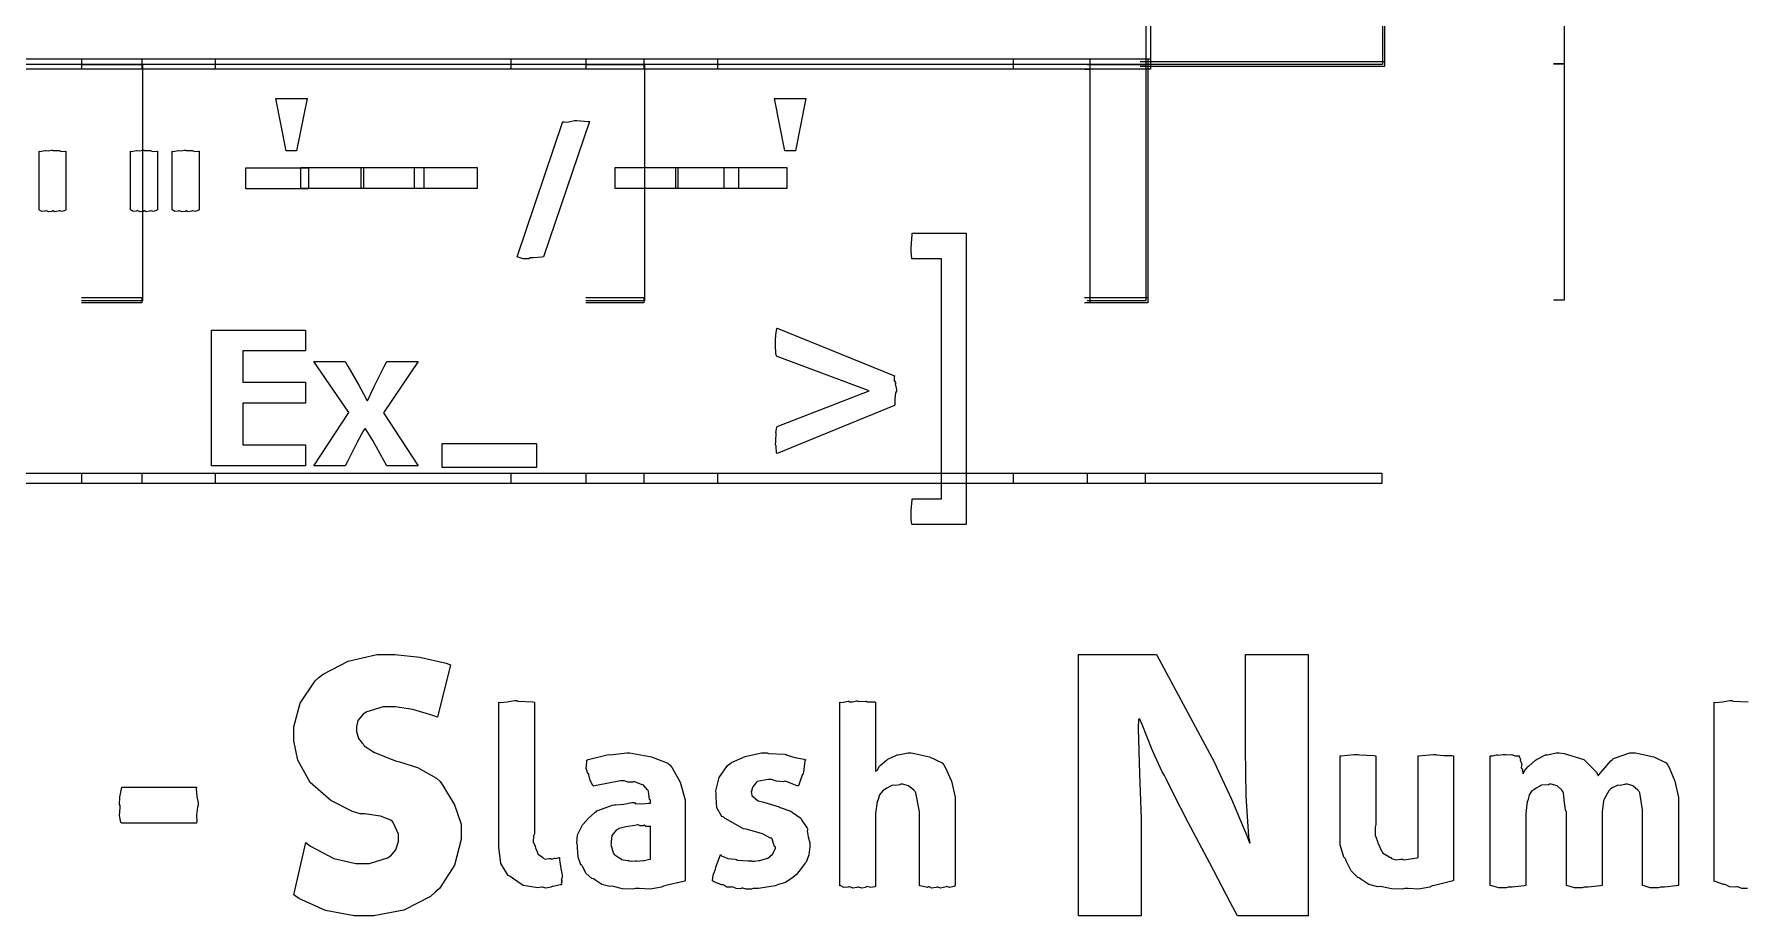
# Model space of a CAD drawing. Extents: x 1.97 to 9.39, y 0.66 to 7.28.
# Drawn here: x 3.447 to 5.718, y 1.915 to 3.086 of the extents above; entities that cross this region are included whole.
import ezdxf

# ---------------------------------------------------------------- set-up
doc = ezdxf.new("R2010")
doc.units = 0
doc.layers.get('0').update_dxf_attribs({"linetype": 'CONTINUOUS'})

msp = doc.modelspace()

# ---------------------------------------------------------------- linework, layer by layer
at = {"color": 254}
msp.add_lwpolyline([(2.84169, 3.12571), (4.92503, 3.12571), (4.92503, 3.04585), (2.84169, 3.04585)], dxfattribs=at)
at = {"color": 0}
for points in [[(4.91737, 3.13265), (4.93126, 3.13265), (4.93126, 3.03961), (4.91737, 3.03961)], [(5.2354, 3.12918), (5.24235, 3.12918), (5.24235, 3.04308), (5.2354, 3.04308)], [(5.46733, 3.12571), (5.48122, 3.12571), (5.48122, 3.04656), (5.46733, 3.04656)], [(3.41178, 3.0535), (3.50971, 3.0535), (3.50971, 3.03961), (3.41178, 3.03961)], [(3.50971, 3.0535), (3.59028, 3.0535), (3.59028, 3.03961), (3.50971, 3.03961)], [(3.59028, 3.0535), (3.6875, 3.0535), (3.6875, 3.03961), (3.59028, 3.03961)], [(3.6875, 3.0535), (4.08057, 3.0535), (4.08057, 3.03961), (3.6875, 3.03961)], [(4.08057, 3.0535), (4.18056, 3.0535), (4.18056, 3.03961), (4.08057, 3.03961)], [(4.18056, 3.0535), (4.25765, 3.0535), (4.25765, 3.03961), (4.18056, 3.03961)], [(4.25765, 3.0535), (4.35558, 3.0535), (4.35558, 3.03961), (4.25765, 3.03961)], [(4.35558, 3.0535), (4.74858, 3.0535), (4.74858, 3.03961), (4.35558, 3.03961)], [(4.74858, 3.0535), (4.85069, 3.0535), (4.85069, 3.03961), (4.74858, 3.03961)], [(4.84375, 3.0535), (4.93126, 3.0535), (4.93126, 3.03961), (4.84375, 3.03961)], [(4.91737, 3.05003), (5.24235, 3.05003), (5.24235, 3.04308), (4.91737, 3.04308)], [(4.92085, 3.0535), (4.92779, 3.0535), (4.92779, 2.72917), (4.92085, 2.72917)], [(5.46733, 3.04656), (5.48122, 3.04656), (5.48122, 2.73264), (5.46733, 2.73264)], [(4.84375, 3.03961), (4.85069, 3.03961), (4.85069, 2.72917), (4.84375, 2.72917)], [(3.50971, 2.73611), (3.59028, 2.73611), (3.59028, 2.72917), (3.50971, 2.72917)], [(4.18056, 2.73611), (4.25765, 2.73611), (4.25765, 2.72917), (4.18056, 2.72917)], [(4.84375, 2.73611), (4.92779, 2.73611), (4.92779, 2.72917), (4.84375, 2.72917)], [(3.41178, 2.50276), (3.50971, 2.50276), (3.50971, 2.48888), (3.41178, 2.48888)], [(3.50971, 2.50276), (3.59028, 2.50276), (3.59028, 2.48888), (3.50971, 2.48888)], [(3.59028, 2.50276), (3.6875, 2.50276), (3.6875, 2.48888), (3.59028, 2.48888)], [(3.6875, 2.50276), (4.08057, 2.50276), (4.08057, 2.48888), (3.6875, 2.48888)], [(4.08057, 2.50276), (4.18056, 2.50276), (4.18056, 2.48888), (4.08057, 2.48888)], [(4.18056, 2.50276), (4.25765, 2.50276), (4.25765, 2.48888), (4.18056, 2.48888)], [(4.25765, 2.50276), (4.35558, 2.50276), (4.35558, 2.48888), (4.25765, 2.48888)], [(4.35558, 2.50276), (4.74858, 2.50276), (4.74858, 2.48888), (4.35558, 2.48888)], [(4.74858, 2.50276), (4.84722, 2.50276), (4.84722, 2.48888), (4.74858, 2.48888)], [(4.84722, 2.50276), (4.92432, 2.50276), (4.92432, 2.48888), (4.84722, 2.48888)], [(4.92432, 2.50276), (5.23888, 2.50276), (5.23888, 2.48888), (4.92432, 2.48888)], [(5.72504, 1.9509), (5.71744, 1.95107), (5.71224, 1.95318), (5.71083, 1.95335), (5.70871, 1.95258), (5.70133, 1.95307), (5.69624, 1.95589), (5.69499, 1.95617), (5.69299, 1.95637), (5.68197, 1.96012), (5.68088, 1.9605), (5.68088, 2.19857), (5.68088, 2.19857), (5.68218, 2.19829), (5.69168, 2.19911), (5.70111, 2.20053), (5.70432, 2.20053), (5.70589, 2.19976), (5.72597, 2.19889)]]:
    msp.add_lwpolyline(points, dxfattribs=at)
at = {"color": 7}
for points in [[(4.92503, 3.12571), (5.23958, 3.12571), (5.23958, 3.04585), (4.92503, 3.04585)], [(3.50971, 3.04585), (3.59099, 3.04585), (3.59099, 2.73193), (3.50971, 2.73193)], [(4.18056, 3.04585), (4.25836, 3.04585), (4.25836, 2.73193), (4.18056, 2.73193)], [(4.84722, 3.04585), (4.92503, 3.04585), (4.92503, 2.73193), (4.84722, 2.73193)]]:
    msp.add_lwpolyline(points, dxfattribs=at)
at = {"color": 142}
for points in [[(3.76807, 3.00071), (3.80974, 3.00071), (3.79585, 2.93126), (3.78196, 2.93126), (3.76807, 3.00071)], [(4.43126, 3.00071), (4.47293, 3.00071), (4.45904, 2.93126), (4.44515, 2.93126), (4.43126, 3.00071)], [(3.72846, 2.90831), (3.81179, 2.90831), (3.81179, 2.88053), (3.72846, 2.88053), (3.72846, 2.90831)], [(3.80138, 2.90901), (3.88471, 2.90901), (3.88471, 2.88124), (3.80138, 2.88124), (3.80138, 2.90901)], [(3.88194, 2.90901), (3.96528, 2.90901), (3.96528, 2.88124), (3.88194, 2.88124), (3.88194, 2.90901)], [(3.95281, 2.90901), (4.03614, 2.90901), (4.03614, 2.88124), (3.95281, 2.88124), (3.95281, 2.90901)], [(4.21946, 2.90901), (4.30279, 2.90901), (4.30279, 2.88124), (4.21946, 2.88124), (4.21946, 2.90901)], [(4.30003, 2.90901), (4.38336, 2.90901), (4.38336, 2.88124), (4.30003, 2.88124), (4.30003, 2.90901)], [(4.36458, 2.90901), (4.44792, 2.90901), (4.44792, 2.88124), (4.36458, 2.88124), (4.36458, 2.90901)]]:
    msp.add_lwpolyline(points, close=True, dxfattribs=at)
at = {"color": 174}
for points in [[(4.1499, 2.96994), (4.15072, 2.96912), (4.15788, 2.96946), (4.16536, 2.97146), (4.16792, 2.97146), (4.16829, 2.9714), (4.18375, 2.97021), (4.18528, 2.96994), (4.12429, 2.79025), (4.1219, 2.79004), (4.11035, 2.78874), (4.1065, 2.78874), (4.10454, 2.78771), (4.09706, 2.7876), (4.0906, 2.79004), (4.08914, 2.79025), (4.1499, 2.96994)], [(3.45344, 2.93067), (3.45421, 2.93033), (3.46164, 2.93153), (3.46235, 2.93153), (3.46235, 2.93153), (3.4655, 2.93104), (3.46978, 2.93197), (3.47125, 2.93197), (3.47168, 2.93143), (3.47944, 2.93164), (3.48014, 2.93153), (3.48014, 2.93153), (3.48296, 2.93039), (3.48844, 2.93078), (3.48926, 2.93067), (3.48926, 2.85254), (3.48807, 2.85172), (3.48361, 2.85047), (3.48101, 2.85151), (3.48036, 2.85146), (3.479, 2.85086), (3.47439, 2.8501), (3.47217, 2.85124), (3.47146, 2.85124), (3.47043, 2.85053), (3.46625, 2.8501), (3.46306, 2.85146), (3.46235, 2.85146), (3.46121, 2.85086), (3.45692, 2.85064), (3.45421, 2.85243), (3.45344, 2.85254), (3.45344, 2.93067)], [(3.57497, 2.93067), (3.57574, 2.93033), (3.58317, 2.93153), (3.58388, 2.93153), (3.58388, 2.93153), (3.58703, 2.93104), (3.59131, 2.93197), (3.59278, 2.93197), (3.59321, 2.93143), (3.60097, 2.93164), (3.60167, 2.93153), (3.60167, 2.93153), (3.60449, 2.93039), (3.60997, 2.93078), (3.61079, 2.93067), (3.61079, 2.85254), (3.6096, 2.85172), (3.60514, 2.85047), (3.60254, 2.85151), (3.60189, 2.85146), (3.60053, 2.85086), (3.59592, 2.8501), (3.59369, 2.85124), (3.59299, 2.85124), (3.59196, 2.85053), (3.58778, 2.8501), (3.58458, 2.85146), (3.58388, 2.85146), (3.58274, 2.85086), (3.57844, 2.85064), (3.57574, 2.85243), (3.57497, 2.85254), (3.57497, 2.93067)], [(3.63053, 2.93067), (3.63129, 2.93033), (3.63872, 2.93153), (3.63943, 2.93153), (3.63943, 2.93153), (3.64258, 2.93104), (3.64686, 2.93197), (3.64833, 2.93197), (3.64876, 2.93143), (3.65653, 2.93164), (3.65722, 2.93153), (3.65722, 2.93153), (3.66004, 2.93039), (3.66553, 2.93078), (3.66635, 2.93067), (3.66635, 2.85254), (3.66515, 2.85172), (3.66069, 2.85047), (3.6581, 2.85151), (3.65744, 2.85146), (3.65608, 2.85086), (3.65147, 2.8501), (3.64925, 2.85124), (3.64854, 2.85124), (3.64751, 2.85053), (3.64333, 2.8501), (3.64014, 2.85146), (3.63943, 2.85146), (3.63829, 2.85086), (3.634, 2.85064), (3.63129, 2.85243), (3.63053, 2.85254), (3.63053, 2.93067)], [(4.61453, 2.43479), (4.61393, 2.43506), (4.61301, 2.44146), (4.61322, 2.44933), (4.61322, 2.45193), (4.61296, 2.45335), (4.61431, 2.46744), (4.61453, 2.46864), (4.6536, 2.46864), (4.6536, 2.78743), (4.61453, 2.78743), (4.61404, 2.7876), (4.6135, 2.7934), (4.61344, 2.79394), (4.61344, 2.79394), (4.61285, 2.79596), (4.61322, 2.79953), (4.61322, 2.80067), (4.61296, 2.80225), (4.61431, 2.81993), (4.61453, 2.8215), (4.68614, 2.8215), (4.68614, 2.43479), (4.61453, 2.43479)], [(4.43479, 2.52914), (4.43414, 2.52968), (4.43354, 2.53797), (4.43349, 2.53868), (4.43349, 2.53868), (4.43272, 2.54107), (4.43326, 2.54497), (4.43326, 2.54628), (4.43289, 2.54656), (4.43343, 2.5555), (4.43349, 2.55626), (4.43317, 2.55681), (4.43462, 2.56413), (4.43479, 2.56472), (4.5574, 2.61225), (4.43479, 2.65804), (4.43435, 2.65804), (4.43311, 2.66129), (4.43332, 2.66596), (4.43326, 2.66672), (4.43283, 2.66732), (4.43283, 2.67356), (4.43283, 2.67563), (4.43261, 2.67567), (4.43246, 2.6799), (4.43317, 2.68571), (4.43326, 2.68647), (4.433, 2.68658), (4.43462, 2.69493), (4.43479, 2.69558), (4.59104, 2.63222), (4.5905, 2.63092), (4.59065, 2.62614), (4.59244, 2.62332), (4.59256, 2.62244), (4.59179, 2.62164), (4.59343, 2.61415), (4.59343, 2.6116), (4.59244, 2.60965), (4.59136, 2.60135), (4.59142, 2.59403), (4.59104, 2.5925), (4.43479, 2.52914)]]:
    msp.add_lwpolyline(points, close=True, dxfattribs=at)
at = {"color": 14}
for points in [[(3.80761, 2.62358), (3.80761, 2.59581), (3.72428, 2.59581), (3.72428, 2.54025), (3.80761, 2.54025), (3.80761, 2.51247), (3.68261, 2.51247), (3.68261, 2.69303), (3.80761, 2.69303), (3.80761, 2.66525), (3.72428, 2.66525), (3.72428, 2.62358), (3.80761, 2.62358)], [(3.81874, 2.65136), (3.8604, 2.65136), (3.8641, 2.64513), (3.87869, 2.61957), (3.88829, 2.60172), (3.88949, 2.59928), (3.89035, 2.59928), (3.8909, 2.60081), (3.8986, 2.61719), (3.91238, 2.64447), (3.91596, 2.65136), (3.95763, 2.65136), (3.9114, 2.58279), (3.95763, 2.51247), (3.91596, 2.51247), (3.91206, 2.51964), (3.89708, 2.54622), (3.88818, 2.56054), (3.88732, 2.56153), (3.88644, 2.56153), (3.88476, 2.55946), (3.87642, 2.544), (3.8641, 2.51921), (3.8604, 2.51247), (3.81874, 2.51247), (3.86518, 2.58344), (3.81874, 2.65136)], [(3.98888, 2.54167), (3.98888, 2.51096), (4.1155, 2.51096), (4.1155, 2.54167), (3.98888, 2.54167)]]:
    msp.add_lwpolyline(points, close=True, dxfattribs=at)
at = {"color": 0}
for points in [[(3.79237, 1.94239), (3.80821, 2.01183), (3.81424, 2.00722), (3.8456, 1.991), (3.87451, 1.98406), (3.88417, 1.98406), (3.89285, 1.98406), (3.91683, 1.99149), (3.91889, 1.99294), (3.92079, 1.99371), (3.92796, 2.00233), (3.93126, 2.01357), (3.93126, 2.01725), (3.93126, 2.023), (3.92437, 2.03874), (3.92301, 2.04025), (3.92117, 2.04178), (3.9075, 2.04725), (3.88618, 2.04997), (3.88049, 2.05003), (3.87028, 2.05322), (3.84125, 2.06776), (3.81381, 2.0919), (3.79764, 2.12147), (3.79237, 2.14703), (3.79237, 2.15549), (3.79237, 2.1659), (3.80072, 2.19706), (3.82036, 2.22667), (3.82601, 2.23167), (3.83111, 2.23574), (3.86442, 2.25288), (3.90267, 2.26183), (3.91542, 2.26183), (3.92643, 2.26183), (3.95964, 2.25836), (3.99463, 2.25028), (4.00071, 2.24794), (3.98313, 2.1785), (3.97715, 2.18083), (3.95053, 2.18892), (3.92692, 2.19239), (3.91911, 2.19239), (3.91114, 2.19239), (3.88911, 2.18554), (3.88721, 2.18414), (3.88433, 2.18235), (3.87711, 2.1741), (3.87571, 2.16569), (3.87571, 2.16288), (3.87571, 2.15972), (3.87799, 2.15013), (3.88331, 2.14367), (3.88482, 2.14225), (3.88558, 2.1404), (3.89931, 2.13183), (3.92307, 2.1224), (3.92887, 2.12011), (3.93283, 2.11914), (3.95671, 2.11182), (3.98193, 2.09765), (3.9866, 2.09321), (3.99013, 2.08783), (4.00586, 2.06222), (4.0146, 2.03635), (4.0146, 2.02767), (4.0146, 2.01622), (4.00597, 1.98182), (3.986, 1.95111), (3.98031, 1.94586), (3.97401, 1.94038), (3.93853, 1.92199), (3.89839, 1.91461), (3.88504, 1.91461), (3.87235, 1.91461), (3.83442, 1.92156), (3.79904, 1.93778), (3.79237, 1.94239)], [(4.91872, 1.91461), (4.83539, 1.91461), (4.83539, 2.26183), (4.93913, 2.26183), (5.01639, 2.11817), (5.02001, 2.11046), (5.03896, 2.06944), (5.05875, 2.0224), (5.06282, 2.01161), (5.06369, 2.01161), (5.06218, 2.01969), (5.05838, 2.07383), (5.05761, 2.1359), (5.05761, 2.15657), (5.05761, 2.26183), (5.14094, 2.26183), (5.14094, 1.91461), (5.04719, 1.91461), (5.03782, 1.93201), (5.00999, 1.98438), (4.98156, 2.03874), (4.96158, 2.07769), (4.95236, 2.09597), (4.94976, 2.10124), (4.94689, 2.10607), (4.93338, 2.1351), (4.92003, 2.16878), (4.91721, 2.17589), (4.91525, 2.17589), (4.91493, 2.1639), (4.9165, 2.10314), (4.91872, 2.04329), (4.91872, 2.02333), (4.91872, 1.91461)], [(4.065, 2.19857), (4.06635, 2.19829), (4.07596, 2.19911), (4.08544, 2.20053), (4.08865, 2.20053), (4.09022, 2.19976), (4.11008, 2.19889), (4.11208, 2.19857), (4.11208, 2.02344), (4.11106, 2.021), (4.11062, 2.01253), (4.11296, 2.00782), (4.11317, 2.00672), (4.11333, 2.00483), (4.11643, 1.99756), (4.11686, 1.99696), (4.11692, 1.99636), (4.12272, 1.9924), (4.12337, 1.99219), (4.12326, 1.99186), (4.12657, 1.99001), (4.13162, 1.99089), (4.13336, 1.99089), (4.13331, 1.99072), (4.13531, 1.9899), (4.13867, 1.9911), (4.13921, 1.9911), (4.13921, 1.9911), (4.14079, 1.99056), (4.14497, 1.99208), (4.14551, 1.99219), (4.14561, 1.98915), (4.1474, 1.97749), (4.14899, 1.96853), (4.14899, 1.9655), (4.14849, 1.96468), (4.14785, 1.96164), (4.14899, 1.96099), (4.14899, 1.96072), (4.14844, 1.96018), (4.14768, 1.95774), (4.14839, 1.95632), (4.14833, 1.95594), (4.14675, 1.95557), (4.13678, 1.95367), (4.13553, 1.95356), (4.13374, 1.95253), (4.12717, 1.95156), (4.12299, 1.9529), (4.12164, 1.9529), (4.1166, 1.95193), (4.09733, 1.95497), (4.08301, 1.96468), (4.0804, 1.96701), (4.07704, 1.96838), (4.06765, 1.9841), (4.065, 2.00597), (4.065, 2.01324), (4.065, 2.19857)], [(4.51839, 2.19857), (4.51861, 2.19808), (4.52311, 2.19835), (4.52914, 2.19965), (4.53011, 2.19965), (4.53054, 2.199), (4.53521, 2.19889), (4.54015, 2.20008), (4.54183, 2.20008), (4.54237, 2.19933), (4.55236, 2.19976), (4.55333, 2.19965), (4.55414, 2.19889), (4.56446, 2.19874), (4.56549, 2.19857), (4.56549, 2.10678), (4.56549, 2.10678), (4.56814, 2.10846), (4.5709, 2.11328), (4.57156, 2.11393), (4.57167, 2.11415), (4.58014, 2.12136), (4.58111, 2.12196), (4.58187, 2.12261), (4.59343, 2.12804), (4.59478, 2.12847), (4.59597, 2.12836), (4.60889, 2.13129), (4.61322, 2.13129), (4.61746, 2.13049), (4.63758, 2.12608), (4.65414, 2.11794), (4.65663, 2.11524), (4.65842, 2.11193), (4.66667, 2.09369), (4.67139, 2.0721), (4.67139, 2.06489), (4.67139, 1.95443), (4.66992, 1.9534), (4.66433, 1.9521), (4.66043, 1.9534), (4.65944, 1.95335), (4.65788, 1.95247), (4.65218, 1.9515), (4.64882, 1.9529), (4.64774, 1.9529), (4.64611, 1.95215), (4.64031, 1.95156), (4.63699, 1.95329), (4.63601, 1.95335), (4.63493, 1.95236), (4.62506, 1.95432), (4.62408, 1.95443), (4.62408, 2.05231), (4.62381, 2.05528), (4.61936, 2.07824), (4.61843, 2.07986), (4.61654, 2.08149), (4.60932, 2.08718), (4.60167, 2.08963), (4.59912, 2.08963), (4.59771, 2.08886), (4.59256, 2.088), (4.58838, 2.08822), (4.5874, 2.08789), (4.58578, 2.08697), (4.58068, 2.08442), (4.57736, 2.08219), (4.57656, 2.08137), (4.57482, 2.08046), (4.57075, 2.07547), (4.56907, 2.06939), (4.56853, 2.06793), (4.56771, 2.06635), (4.56549, 2.05046), (4.56549, 2.04514), (4.56549, 1.95443), (4.56456, 1.95335), (4.55935, 1.9521), (4.55431, 1.9534), (4.55333, 1.95335), (4.55231, 1.95236), (4.54725, 1.9515), (4.54318, 1.9529), (4.54183, 1.9529), (4.54069, 1.95204), (4.5356, 1.95156), (4.53131, 1.95329), (4.53033, 1.95335), (4.52897, 1.95253), (4.52354, 1.95221), (4.51937, 1.95432), (4.51839, 1.95443), (4.51839, 2.19857)], [(4.26633, 2.06814), (4.26531, 2.06933), (4.26394, 2.08035), (4.26351, 2.08117), (4.26226, 2.08192), (4.25689, 2.08854), (4.25613, 2.08897), (4.25521, 2.08871), (4.24576, 2.09272), (4.24463, 2.09289), (4.24311, 2.09201), (4.23693, 2.09207), (4.23144, 2.09397), (4.22965, 2.09397), (4.22635, 2.09397), (4.19461, 2.088), (4.19125, 2.08681), (4.18994, 2.08768), (4.18636, 2.09435), (4.18468, 2.10183), (4.18431, 2.10308), (4.18294, 2.10357), (4.18083, 2.11046), (4.18192, 2.11876), (4.18192, 2.12153), (4.18343, 2.1224), (4.20876, 2.12853), (4.21121, 2.1289), (4.21262, 2.12869), (4.22379, 2.12978), (4.23486, 2.13129), (4.23856, 2.13129), (4.24333, 2.13049), (4.26796, 2.12592), (4.28956, 2.1174), (4.29281, 2.11458), (4.29514, 2.11122), (4.30604, 2.09201), (4.31233, 2.0689), (4.31233, 2.06119), (4.31233, 1.96115), (4.31017, 1.96001), (4.28668, 1.95475), (4.2839, 1.95421), (4.28093, 1.95258), (4.2659, 1.95014), (4.25125, 1.95096), (4.24636, 1.95096), (4.243, 1.95014), (4.22917, 1.95053), (4.21744, 1.9535), (4.21511, 1.954), (4.21251, 1.9534), (4.20161, 1.95622), (4.19249, 1.96263), (4.19081, 1.96376), (4.18858, 1.96425), (4.18093, 1.97076), (4.17589, 1.97999), (4.17497, 1.98178), (4.17372, 1.98253), (4.17036, 1.99246), (4.16954, 2.00483), (4.16954, 2.0089), (4.16846, 2.01058), (4.1696, 2.02208), (4.17513, 2.03386), (4.17626, 2.0356), (4.17697, 2.03646), (4.18349, 2.04394), (4.19222, 2.05186), (4.19407, 2.05296), (4.1951, 2.05399), (4.21593, 2.06185), (4.21815, 2.06228), (4.21989, 2.0619), (4.23085, 2.06315), (4.24149, 2.06511), (4.24507, 2.06511), (4.24625, 2.06401), (4.25456, 2.06326), (4.26438, 2.0644), (4.26633, 2.06424), (4.26633, 2.06814)], [(4.39344, 2.02994), (4.39025, 2.03039), (4.36589, 2.04383), (4.36415, 2.04557), (4.36128, 2.04676), (4.3546, 2.05789), (4.35374, 2.07243), (4.35374, 2.07726), (4.35346, 2.08051), (4.35786, 2.09831), (4.36893, 2.11436), (4.37196, 2.11675), (4.37435, 2.11843), (4.39247, 2.12651), (4.41417, 2.13129), (4.42144, 2.13129), (4.4235, 2.13049), (4.44493, 2.12935), (4.44706, 2.1289), (4.44808, 2.12793), (4.45822, 2.12506), (4.47071, 2.12272), (4.47287, 2.12196), (4.47185, 2.1205), (4.46983, 2.10553), (4.4694, 2.10394), (4.46832, 2.10157), (4.46556, 2.09392), (4.46371, 2.08865), (4.46311, 2.08746), (4.46164, 2.0874), (4.44694, 2.09293), (4.44532, 2.09332), (4.44276, 2.09267), (4.43403, 2.09358), (4.42736, 2.09592), (4.42513, 2.09592), (4.42279, 2.09576), (4.40842, 2.09289), (4.40733, 2.09224), (4.40619, 2.09065), (4.40246, 2.08621), (4.40104, 2.08247), (4.40104, 2.08117), (4.40033, 2.07997), (4.40104, 2.07471), (4.40483, 2.07129), (4.4056, 2.07075), (4.40543, 2.07036), (4.4094, 2.06733), (4.41699, 2.0656), (4.4184, 2.06511), (4.4375, 2.05946), (4.43875, 2.05843), (4.45296, 2.0536), (4.45421, 2.05296), (4.45492, 2.05231), (4.46615, 2.04438), (4.46701, 2.0434), (4.46744, 2.04204), (4.47493, 2.03093), (4.47547, 2.02951), (4.47483, 2.02772), (4.47601, 2.01964), (4.47851, 2.01178), (4.47851, 2.00911), (4.47825, 2.00608), (4.47683, 1.99571), (4.47418, 1.98796), (4.47331, 1.98611), (4.47146, 1.98406), (4.4655, 1.97575), (4.45996, 1.96897), (4.45833, 1.96767), (4.45583, 1.96533), (4.44613, 1.9591), (4.43679, 1.95606), (4.43446, 1.95529), (4.43207, 1.95454), (4.4101, 1.95096), (4.40278, 1.95096), (4.40067, 1.95019), (4.39372, 1.94988), (4.38911, 1.95133), (4.38803, 1.95139), (4.38633, 1.95068), (4.38032, 1.95079), (4.37625, 1.9529), (4.37522, 1.95313), (4.37364, 1.95247), (4.36778, 1.95285), (4.36404, 1.95551), (4.36307, 1.95574), (4.36106, 1.95594), (4.35124, 1.95985), (4.35004, 1.96029), (4.34907, 1.96132), (4.34961, 1.96858), (4.35286, 1.97678), (4.35331, 1.97831), (4.35351, 1.97906), (4.35915, 1.99468), (4.35981, 1.9961), (4.36089, 1.99425), (4.36942, 1.99061), (4.37901, 1.98996), (4.38064, 1.98958), (4.38206, 1.98872), (4.39626, 1.98762), (4.40104, 1.98762), (4.40104, 1.98742), (4.40483, 1.98719), (4.41032, 1.98817), (4.41124, 1.98828), (4.41174, 1.98796), (4.42068, 1.991), (4.42144, 1.99132), (4.4221, 1.991), (4.42871, 1.99642), (4.42925, 1.99696), (4.42904, 1.9975), (4.43251, 2.00412), (4.43251, 2.00629), (4.43147, 2.00678), (4.42969, 2.01183), (4.42833, 2.01704), (4.42751, 2.01758), (4.42611, 2.01764), (4.41547, 2.02344), (4.41407, 2.02387), (4.39344, 2.02994)], [(5.1836, 2.12717), (5.185, 2.12706), (5.20167, 2.12912), (5.20725, 2.12912), (5.20899, 2.12853), (5.22889, 2.1275), (5.2309, 2.12717), (5.2309, 2.03581), (5.22987, 2.03261), (5.22987, 2.02192), (5.23269, 2.01476), (5.23307, 2.01324), (5.2334, 2.01156), (5.23882, 2.00022), (5.23958, 1.99935), (5.23975, 1.99826), (5.24972, 1.99235), (5.25087, 1.99197), (5.25163, 1.99083), (5.25754, 1.98921), (5.26421, 1.98981), (5.2665, 1.98981), (5.26801, 1.98921), (5.28569, 1.99181), (5.28711, 1.99219), (5.28711, 2.12717), (5.28803, 2.12706), (5.29742, 2.12793), (5.30724, 2.12912), (5.31054, 2.12912), (5.31179, 2.12853), (5.32124, 2.12771), (5.33219, 2.1275), (5.33421, 2.12717), (5.33421, 1.96158), (5.33203, 1.96044), (5.30892, 1.95503), (5.30599, 1.95443), (5.30274, 1.95275), (5.28765, 1.95019), (5.27403, 1.95096), (5.26953, 1.95096), (5.26594, 1.95014), (5.25168, 1.95042), (5.23936, 1.95313), (5.23676, 1.95356), (5.23378, 1.95296), (5.22151, 1.95611), (5.21115, 1.96343), (5.20921, 1.96485), (5.20687, 1.9655), (5.19808, 1.97428), (5.19168, 1.98747), (5.19054, 1.99024), (5.18826, 1.9924), (5.18365, 2.00874), (5.1836, 2.0281), (5.1836, 2.0345), (5.1836, 2.12717)], [(5.38314, 2.12717), (5.38314, 2.12717), (5.38644, 2.12739), (5.3915, 2.12864), (5.39225, 2.12869), (5.39264, 2.12819), (5.40012, 2.12912), (5.40267, 2.12912), (5.40349, 2.12853), (5.41189, 2.12879), (5.41265, 2.12869), (5.4126, 2.12858), (5.41564, 2.12722), (5.42096, 2.12739), (5.42176, 2.12717), (5.42133, 2.12642), (5.42333, 2.12272), (5.4235, 2.12218), (5.42296, 2.12164), (5.42492, 2.11626), (5.42503, 2.11567), (5.42449, 2.11481), (5.42437, 2.11122), (5.426, 2.10932), (5.42611, 2.10872), (5.42557, 2.10835), (5.42692, 2.10368), (5.42697, 2.10331), (5.42697, 2.10331), (5.4286, 2.1071), (5.43321, 2.11247), (5.43392, 2.11328), (5.43425, 2.11367), (5.44331, 2.12153), (5.44433, 2.12218), (5.44521, 2.12283), (5.45654, 2.12831), (5.45779, 2.12869), (5.45899, 2.12853), (5.47076, 2.13129), (5.47472, 2.13129), (5.48112, 2.13049), (5.50726, 2.1224), (5.52447, 2.10562), (5.52636, 2.10047), (5.52746, 2.102), (5.54318, 2.12044), (5.54525, 2.12196), (5.54682, 2.12349), (5.56874, 2.13129), (5.57607, 2.13129), (5.58024, 2.13049), (5.60047, 2.12603), (5.61692, 2.11774), (5.61925, 2.11501), (5.62076, 2.11176), (5.62847, 2.09343), (5.63314, 2.07172), (5.63314, 2.06446), (5.63314, 1.95486), (5.63032, 1.95454), (5.61453, 1.9529), (5.60926, 1.9529), (5.60622, 1.95193), (5.59586, 1.95193), (5.58762, 1.95454), (5.58561, 1.95486), (5.58561, 2.05231), (5.58529, 2.05528), (5.58182, 2.07824), (5.58106, 2.07986), (5.57921, 2.08149), (5.57269, 2.08718), (5.56543, 2.08963), (5.56304, 2.08963), (5.56147, 2.08892), (5.55626, 2.088), (5.55268, 2.08822), (5.55176, 2.08789), (5.55007, 2.08708), (5.54508, 2.08447), (5.54254, 2.08236), (5.54178, 2.0816), (5.5409, 2.08074), (5.53504, 2.07042), (5.53461, 2.06901), (5.53342, 2.06739), (5.53179, 2.05285), (5.53179, 2.04796), (5.53179, 1.95486), (5.52929, 1.95454), (5.5134, 1.9529), (5.50814, 1.9529), (5.50537, 1.95193), (5.49507, 1.95193), (5.48628, 1.95454), (5.48426, 1.95486), (5.48426, 2.05231), (5.48313, 2.05528), (5.48139, 2.06808), (5.48047, 2.07824), (5.47971, 2.07986), (5.47825, 2.08149), (5.4719, 2.08718), (5.46425, 2.08963), (5.46169, 2.08963), (5.46035, 2.08882), (5.45133, 2.08822), (5.45042, 2.08789), (5.44883, 2.08697), (5.44407, 2.08442), (5.44097, 2.08219), (5.44021, 2.08137), (5.43853, 2.08051), (5.43474, 2.07547), (5.43349, 2.06939), (5.43306, 2.06793), (5.43229, 2.06635), (5.43044, 2.05046), (5.43044, 2.04514), (5.43044, 1.95486), (5.42828, 1.95454), (5.41217, 1.9529), (5.40679, 1.9529), (5.40435, 1.95193), (5.39432, 1.95193), (5.3851, 1.95454), (5.38314, 1.95486), (5.38314, 2.12717)], [(3.66271, 2.0855), (3.66222, 2.08311), (3.66314, 2.07303), (3.6651, 2.06467), (3.6651, 2.06185), (3.66401, 2.05897), (3.66282, 2.04833), (3.66308, 2.03971), (3.66271, 2.03776), (3.56353, 2.03776), (3.56239, 2.03857), (3.5606, 2.04775), (3.56114, 2.058), (3.56114, 2.06142), (3.5606, 2.06272), (3.56093, 2.07249), (3.5631, 2.08356), (3.56353, 2.0855), (3.66271, 2.0855)], [(4.26633, 2.03386), (4.26503, 2.03336), (4.26047, 2.03326), (4.25819, 2.03489), (4.25743, 2.03494), (4.25657, 2.03435), (4.25265, 2.03413), (4.25006, 2.0356), (4.24918, 2.0356), (4.24571, 2.03467), (4.23346, 2.03271), (4.22493, 2.03071), (4.22336, 2.02974), (4.22086, 2.02832), (4.21496, 2.02143), (4.21403, 2.01351), (4.21403, 2.01085), (4.21386, 2.00939), (4.2169, 1.99821), (4.2175, 1.9974), (4.21767, 1.99658), (4.22553, 1.99104), (4.2264, 1.99067), (4.22726, 1.98964), (4.23649, 1.98817), (4.23747, 1.98807), (4.23747, 1.98774), (4.24154, 1.98708), (4.2461, 1.98762), (4.24767, 1.98762), (4.24789, 1.98725), (4.25678, 1.98817), (4.25765, 1.98828), (4.25819, 1.98796), (4.26568, 1.98969), (4.26633, 1.98981), (4.26633, 2.03386)]]:
    msp.add_lwpolyline(points, close=True, dxfattribs=at)

doc.saveas('drawing.dxf')
